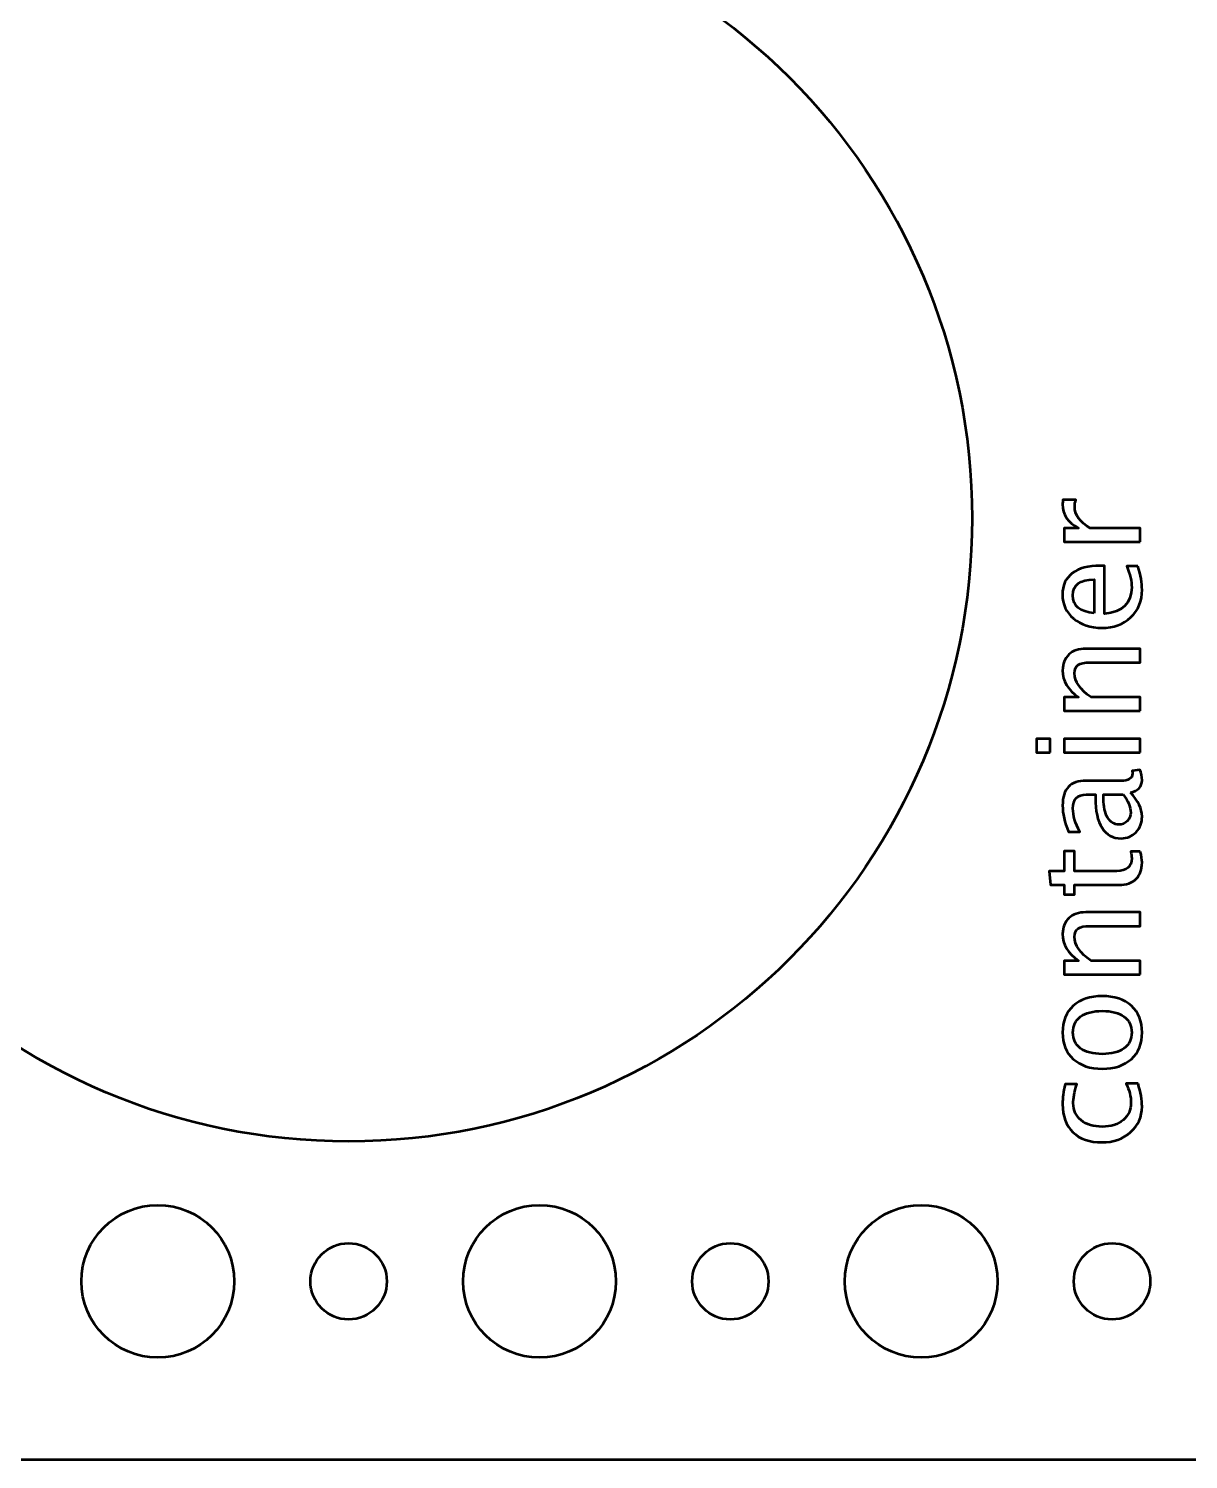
# Model space of a CAD drawing. Header units: centimetres. Extents: x -20.9 to 20.9, y -14.9 to 14.9.
# Drawn here: x -16.26 to -11.7, y -14.95 to -9.32 of the extents above; entities that cross this region are included whole.
import ezdxf

# ---------------------------------------------------------------- set-up
doc = ezdxf.new("R2010")
doc.units = ezdxf.units.CM
doc.header["$MEASUREMENT"] = 0
doc.layers.add('Layer 1', color=7, linetype='Continuous')

msp = doc.modelspace()

# ---------------------------------------------------------------- linework, layer by layer
at = {"layer": 'Layer 1', "lineweight": 53}
for centre, major_axis in [((-15, -11.25), (0, 2.45)), ((-15.74999, -14.25001), (0, 0.30001)), ((-14.24999, -14.25001), (0, 0.30001)), ((-12.74999, -14.25001), (0, 0.30001)), ((-15, -14.25), (0, 0.15)), ((-13.5, -14.25), (0, 0.15)), ((-12, -14.25), (0, 0.15))]:
    msp.add_ellipse(centre, major_axis=major_axis, ratio=1, dxfattribs=at)
msp.add_open_spline([(-20.95, -14.45), (-20.95, -14.45), (-20.95, 14.45), (-20.95, 14.45), (-20.95, 14.45), (-20.95, 14.72614), (-20.72614, 14.95), (-20.45, 14.95), (-20.45, 14.95), (-20.45, 14.95), (-0.55, 14.95), (-0.55, 14.95), (-0.55, 14.95), (-0.27386, 14.95), (-0.05, 14.72614), (-0.05, 14.45), (-0.05, 14.45), (-0.05, 14.45), (-0.05, -14.45), (-0.05, -14.45), (-0.05, -14.45), (-0.05, -14.72614), (-0.27386, -14.95), (-0.55, -14.95), (-0.55, -14.95), (-0.55, -14.95), (-20.45, -14.95), (-20.45, -14.95), (-20.45, -14.95), (-20.72614, -14.95), (-20.95, -14.72614), (-20.95, -14.45)], degree=3, knots=[0, 0, 0, 0, 0.1111111, 0.1111111, 0.1111111, 0.1111111, 0.2222222, 0.2222222, 0.2222222, 0.2222222, 0.3333333, 0.3333333, 0.3333333, 0.3333333, 0.4444444, 0.4444444, 0.4444444, 0.4444444, 0.5555556, 0.5555556, 0.5555556, 0.5555556, 0.6666667, 0.6666667, 0.6666667, 0.6666667, 0.7777778, 0.7777778, 0.7777778, 0.7777778, 1, 1, 1, 1], dxfattribs=at)
at = {"layer": 'Layer 1', "color": 5, "lineweight": 53}
for points, knots in [([(-11.88883, -11.34292), (-11.88883, -11.34292), (-12.18798, -11.34292), (-12.18798, -11.34292), (-12.18798, -11.34292), (-12.18798, -11.34292), (-12.18798, -11.28874), (-12.18798, -11.28874), (-12.18798, -11.28874), (-12.18798, -11.28874), (-12.13145, -11.28874), (-12.13145, -11.28874), (-12.13145, -11.28874), (-12.17331, -11.26719), (-12.19419, -11.23596), (-12.19419, -11.19495), (-12.19419, -11.19495), (-12.19419, -11.1894), (-12.19372, -11.18356), (-12.19278, -11.17754), (-12.19278, -11.17754), (-12.19278, -11.17754), (-12.14208, -11.17754), (-12.14208, -11.17754), (-12.14208, -11.17754), (-12.14518, -11.18695), (-12.14678, -11.19523), (-12.14678, -11.20238), (-12.14678, -11.20238), (-12.14678, -11.23681), (-12.12646, -11.2656), (-12.08573, -11.28874), (-12.08573, -11.28874), (-12.08573, -11.28874), (-11.88883, -11.28874), (-11.88883, -11.28874), (-11.88883, -11.28874), (-11.88883, -11.28874), (-11.88883, -11.34292), (-11.88883, -11.34292)], [0, 0, 0, 0, 0.0909091, 0.0909091, 0.0909091, 0.0909091, 0.1818182, 0.1818182, 0.1818182, 0.1818182, 0.2727273, 0.2727273, 0.2727273, 0.2727273, 0.3636364, 0.3636364, 0.3636364, 0.3636364, 0.4545455, 0.4545455, 0.4545455, 0.4545455, 0.5454545, 0.5454545, 0.5454545, 0.5454545, 0.6363636, 0.6363636, 0.6363636, 0.6363636, 0.7272727, 0.7272727, 0.7272727, 0.7272727, 0.8181818, 0.8181818, 0.8181818, 0.8181818, 1, 1, 1, 1]), ([(-11.89843, -11.43785), (-11.88751, -11.47425), (-11.88206, -11.50539), (-11.88206, -11.53136), (-11.88206, -11.53136), (-11.88206, -11.57566), (-11.89673, -11.61169), (-11.92599, -11.63945), (-11.92599, -11.63945), (-11.95525, -11.6672), (-11.99316, -11.68112), (-12.03982, -11.68112), (-12.03982, -11.68112), (-12.08507, -11.68112), (-12.12223, -11.66889), (-12.15129, -11.64434), (-12.15129, -11.64434), (-12.18027, -11.61978), (-12.19476, -11.58836), (-12.19476, -11.55008), (-12.19476, -11.55008), (-12.19476, -11.51386), (-12.18187, -11.48582), (-12.15609, -11.46607), (-12.15609, -11.46607), (-12.13032, -11.44631), (-12.09382, -11.43644), (-12.0465, -11.43644), (-12.0465, -11.43644), (-12.0465, -11.43644), (-12.02994, -11.43672), (-12.02994, -11.43672), (-12.02994, -11.43672), (-12.02994, -11.43672), (-12.02994, -11.62581), (-12.02994, -11.62581), (-12.02994, -11.62581), (-11.95844, -11.6179), (-11.9227, -11.583), (-11.9227, -11.5212), (-11.9227, -11.5212), (-11.9227, -11.49852), (-11.92909, -11.47077), (-11.94189, -11.43785), (-11.94189, -11.43785), (-11.94189, -11.43785), (-11.89843, -11.43785), (-11.89843, -11.43785)], [0, 0, 0, 0, 0.0769231, 0.0769231, 0.0769231, 0.0769231, 0.1538462, 0.1538462, 0.1538462, 0.1538462, 0.2307692, 0.2307692, 0.2307692, 0.2307692, 0.3076923, 0.3076923, 0.3076923, 0.3076923, 0.3846154, 0.3846154, 0.3846154, 0.3846154, 0.4615385, 0.4615385, 0.4615385, 0.4615385, 0.5384615, 0.5384615, 0.5384615, 0.5384615, 0.6153846, 0.6153846, 0.6153846, 0.6153846, 0.6923077, 0.6923077, 0.6923077, 0.6923077, 0.7692308, 0.7692308, 0.7692308, 0.7692308, 0.8461538, 0.8461538, 0.8461538, 0.8461538, 1, 1, 1, 1]), ([(-12.07058, -11.62298), (-12.07058, -11.62298), (-12.07058, -11.4909), (-12.07058, -11.4909), (-12.07058, -11.4909), (-12.12627, -11.4909), (-12.15412, -11.51169), (-12.15412, -11.55318), (-12.15412, -11.55318), (-12.15412, -11.59495), (-12.12627, -11.61819), (-12.07058, -11.62298)], [0, 0, 0, 0, 0.25, 0.25, 0.25, 0.25, 0.5, 0.5, 0.5, 0.5, 1, 1, 1, 1]), ([(-11.88883, -12.00774), (-11.88883, -12.00774), (-12.18798, -12.00774), (-12.18798, -12.00774), (-12.18798, -12.00774), (-12.18798, -12.00774), (-12.18798, -11.95356), (-12.18798, -11.95356), (-12.18798, -11.95356), (-12.18798, -11.95356), (-12.13145, -11.95356), (-12.13145, -11.95356), (-12.13145, -11.95356), (-12.17331, -11.92487), (-12.19419, -11.88968), (-12.19419, -11.8481), (-12.19419, -11.8481), (-12.19419, -11.82195), (-12.18601, -11.80116), (-12.16954, -11.78582), (-12.16954, -11.78582), (-12.15318, -11.77049), (-12.13107, -11.76278), (-12.10341, -11.76278), (-12.10341, -11.76278), (-12.10341, -11.76278), (-11.88883, -11.76278), (-11.88883, -11.76278), (-11.88883, -11.76278), (-11.88883, -11.76278), (-11.88883, -11.81696), (-11.88883, -11.81696), (-11.88883, -11.81696), (-11.88883, -11.81696), (-12.08573, -11.81696), (-12.08573, -11.81696), (-12.08573, -11.81696), (-12.10793, -11.81696), (-12.12373, -11.82026), (-12.13314, -11.82675), (-12.13314, -11.82675), (-12.14264, -11.83333), (-12.14734, -11.84415), (-12.14734, -11.8593), (-12.14734, -11.8593), (-12.14734, -11.8926), (-12.12561, -11.92402), (-12.08215, -11.95356), (-12.08215, -11.95356), (-12.08215, -11.95356), (-11.88883, -11.95356), (-11.88883, -11.95356), (-11.88883, -11.95356), (-11.88883, -11.95356), (-11.88883, -12.00774), (-11.88883, -12.00774)], [0, 0, 0, 0, 0.0666667, 0.0666667, 0.0666667, 0.0666667, 0.1333333, 0.1333333, 0.1333333, 0.1333333, 0.2, 0.2, 0.2, 0.2, 0.2666667, 0.2666667, 0.2666667, 0.2666667, 0.3333333, 0.3333333, 0.3333333, 0.3333333, 0.4, 0.4, 0.4, 0.4, 0.4666667, 0.4666667, 0.4666667, 0.4666667, 0.5333333, 0.5333333, 0.5333333, 0.5333333, 0.6, 0.6, 0.6, 0.6, 0.6666667, 0.6666667, 0.6666667, 0.6666667, 0.7333333, 0.7333333, 0.7333333, 0.7333333, 0.8, 0.8, 0.8, 0.8, 0.8666667, 0.8666667, 0.8666667, 0.8666667, 1, 1, 1, 1]), ([(-12.24273, -12.17086), (-12.24273, -12.17086), (-12.29692, -12.17086), (-12.29692, -12.17086), (-12.29692, -12.17086), (-12.29692, -12.17086), (-12.29692, -12.11668), (-12.29692, -12.11668), (-12.29692, -12.11668), (-12.29692, -12.11668), (-12.24273, -12.11668), (-12.24273, -12.11668), (-12.24273, -12.11668), (-12.24273, -12.11668), (-12.24273, -12.17086), (-12.24273, -12.17086)], [0, 0, 0, 0, 0.2, 0.2, 0.2, 0.2, 0.4, 0.4, 0.4, 0.4, 0.6, 0.6, 0.6, 0.6, 1, 1, 1, 1]), ([(-11.88883, -12.17086), (-11.88883, -12.17086), (-12.18798, -12.17086), (-12.18798, -12.17086), (-12.18798, -12.17086), (-12.18798, -12.17086), (-12.18798, -12.11668), (-12.18798, -12.11668), (-12.18798, -12.11668), (-12.18798, -12.11668), (-11.88883, -12.11668), (-11.88883, -12.11668), (-11.88883, -12.11668), (-11.88883, -12.11668), (-11.88883, -12.17086), (-11.88883, -12.17086)], [0, 0, 0, 0, 0.2, 0.2, 0.2, 0.2, 0.4, 0.4, 0.4, 0.4, 0.6, 0.6, 0.6, 0.6, 1, 1, 1, 1]), ([(-11.92693, -12.32834), (-11.89701, -12.36089), (-11.88206, -12.39221), (-11.88206, -12.42232), (-11.88206, -12.42232), (-11.88206, -12.44706), (-11.88977, -12.46766), (-11.90529, -12.48393), (-11.90529, -12.48393), (-11.92081, -12.5003), (-11.94038, -12.50849), (-11.96399, -12.50849), (-11.96399, -12.50849), (-11.99664, -12.50849), (-12.02176, -12.49475), (-12.03925, -12.46728), (-12.03925, -12.46728), (-12.05675, -12.43981), (-12.0655, -12.4004), (-12.0655, -12.34903), (-12.0655, -12.34903), (-12.0655, -12.34903), (-12.0655, -12.33633), (-12.0655, -12.33633), (-12.0655, -12.33633), (-12.0655, -12.33633), (-12.10153, -12.33633), (-12.10153, -12.33633), (-12.10153, -12.33633), (-12.13624, -12.33633), (-12.15355, -12.3544), (-12.15355, -12.39061), (-12.15355, -12.39061), (-12.15355, -12.41865), (-12.14471, -12.44932), (-12.12702, -12.48252), (-12.12702, -12.48252), (-12.12702, -12.48252), (-12.17161, -12.48252), (-12.17161, -12.48252), (-12.17161, -12.48252), (-12.18667, -12.44602), (-12.19419, -12.41159), (-12.19419, -12.37933), (-12.19419, -12.37933), (-12.19419, -12.34612), (-12.18667, -12.32156), (-12.17152, -12.30585), (-12.17152, -12.30585), (-12.15637, -12.29005), (-12.13304, -12.28215), (-12.10153, -12.28215), (-12.10153, -12.28215), (-12.10153, -12.28215), (-11.96635, -12.28215), (-11.96635, -12.28215), (-11.96635, -12.28215), (-11.9354, -12.28215), (-11.91987, -12.27265), (-11.91987, -12.25355), (-11.91987, -12.25355), (-11.91987, -12.2512), (-11.92025, -12.24772), (-11.921, -12.24311), (-11.921, -12.24311), (-11.921, -12.24311), (-11.8909, -12.23925), (-11.8909, -12.23925), (-11.8909, -12.23925), (-11.88497, -12.25157), (-11.88206, -12.26512), (-11.88206, -12.27998), (-11.88206, -12.27998), (-11.88206, -12.30529), (-11.89701, -12.32138), (-11.92693, -12.32834)], [0, 0, 0, 0, 0.05, 0.05, 0.05, 0.05, 0.1, 0.1, 0.1, 0.1, 0.15, 0.15, 0.15, 0.15, 0.2, 0.2, 0.2, 0.2, 0.25, 0.25, 0.25, 0.25, 0.3, 0.3, 0.3, 0.3, 0.35, 0.35, 0.35, 0.35, 0.4, 0.4, 0.4, 0.4, 0.45, 0.45, 0.45, 0.45, 0.5, 0.5, 0.5, 0.5, 0.55, 0.55, 0.55, 0.55, 0.6, 0.6, 0.6, 0.6, 0.65, 0.65, 0.65, 0.65, 0.7, 0.7, 0.7, 0.7, 0.75, 0.75, 0.75, 0.75, 0.8, 0.8, 0.8, 0.8, 0.85, 0.85, 0.85, 0.85, 0.9, 0.9, 0.9, 0.9, 1, 1, 1, 1]), ([(-11.95647, -12.33633), (-11.95647, -12.33633), (-12.03333, -12.33633), (-12.03333, -12.33633), (-12.03333, -12.33633), (-12.03333, -12.33633), (-12.03389, -12.35374), (-12.03389, -12.35374), (-12.03389, -12.35374), (-12.03389, -12.38384), (-12.02834, -12.40811), (-12.01724, -12.42664), (-12.01724, -12.42664), (-12.00605, -12.44508), (-11.99128, -12.4543), (-11.97284, -12.4543), (-11.97284, -12.4543), (-11.95995, -12.4543), (-11.94904, -12.44969), (-11.9401, -12.44057), (-11.9401, -12.44057), (-11.93116, -12.43135), (-11.92665, -12.42015), (-11.92665, -12.40689), (-11.92665, -12.40689), (-11.92665, -12.38431), (-11.93662, -12.36079), (-11.95647, -12.33633)], [0, 0, 0, 0, 0.125, 0.125, 0.125, 0.125, 0.25, 0.25, 0.25, 0.25, 0.375, 0.375, 0.375, 0.375, 0.5, 0.5, 0.5, 0.5, 0.625, 0.625, 0.625, 0.625, 0.75, 0.75, 0.75, 0.75, 1, 1, 1, 1]), ([(-11.88892, -12.55985), (-11.88431, -12.5766), (-11.88206, -12.59118), (-11.88206, -12.6035), (-11.88206, -12.6035), (-11.88206, -12.63116), (-11.88996, -12.6527), (-11.90576, -12.66813), (-11.90576, -12.66813), (-11.92157, -12.68365), (-11.94349, -12.69137), (-11.97161, -12.69137), (-11.97161, -12.69137), (-11.97161, -12.69137), (-12.14734, -12.69137), (-12.14734, -12.69137), (-12.14734, -12.69137), (-12.14734, -12.69137), (-12.14734, -12.72881), (-12.14734, -12.72881), (-12.14734, -12.72881), (-12.14734, -12.72881), (-12.18798, -12.72881), (-12.18798, -12.72881), (-12.18798, -12.72881), (-12.18798, -12.72881), (-12.18798, -12.69137), (-12.18798, -12.69137), (-12.18798, -12.69137), (-12.18798, -12.69137), (-12.24208, -12.69137), (-12.24208, -12.69137), (-12.24208, -12.69137), (-12.24208, -12.69137), (-12.24725, -12.63718), (-12.24725, -12.63718), (-12.24725, -12.63718), (-12.24725, -12.63718), (-12.18798, -12.63718), (-12.18798, -12.63718), (-12.18798, -12.63718), (-12.18798, -12.63718), (-12.18798, -12.55872), (-12.18798, -12.55872), (-12.18798, -12.55872), (-12.18798, -12.55872), (-12.14734, -12.55872), (-12.14734, -12.55872), (-12.14734, -12.55872), (-12.14734, -12.55872), (-12.14734, -12.63718), (-12.14734, -12.63718), (-12.14734, -12.63718), (-12.14734, -12.63718), (-11.9814, -12.63718), (-11.9814, -12.63718), (-11.9814, -12.63718), (-11.94226, -12.63718), (-11.9227, -12.62015), (-11.9227, -12.58619), (-11.9227, -12.58619), (-11.9227, -12.57895), (-11.92392, -12.5702), (-11.92627, -12.55985), (-11.92627, -12.55985), (-11.92627, -12.55985), (-11.88892, -12.55985), (-11.88892, -12.55985)], [0, 0, 0, 0, 0.0555556, 0.0555556, 0.0555556, 0.0555556, 0.1111111, 0.1111111, 0.1111111, 0.1111111, 0.1666667, 0.1666667, 0.1666667, 0.1666667, 0.2222222, 0.2222222, 0.2222222, 0.2222222, 0.2777778, 0.2777778, 0.2777778, 0.2777778, 0.3333333, 0.3333333, 0.3333333, 0.3333333, 0.3888889, 0.3888889, 0.3888889, 0.3888889, 0.4444444, 0.4444444, 0.4444444, 0.4444444, 0.5, 0.5, 0.5, 0.5, 0.5555556, 0.5555556, 0.5555556, 0.5555556, 0.6111111, 0.6111111, 0.6111111, 0.6111111, 0.6666667, 0.6666667, 0.6666667, 0.6666667, 0.7222222, 0.7222222, 0.7222222, 0.7222222, 0.7777778, 0.7777778, 0.7777778, 0.7777778, 0.8333333, 0.8333333, 0.8333333, 0.8333333, 0.8888889, 0.8888889, 0.8888889, 0.8888889, 1, 1, 1, 1]), ([(-11.88883, -13.04395), (-11.88883, -13.04395), (-12.18798, -13.04395), (-12.18798, -13.04395), (-12.18798, -13.04395), (-12.18798, -13.04395), (-12.18798, -12.98977), (-12.18798, -12.98977), (-12.18798, -12.98977), (-12.18798, -12.98977), (-12.13145, -12.98977), (-12.13145, -12.98977), (-12.13145, -12.98977), (-12.17331, -12.96108), (-12.19419, -12.92589), (-12.19419, -12.88431), (-12.19419, -12.88431), (-12.19419, -12.85816), (-12.18601, -12.83737), (-12.16954, -12.82203), (-12.16954, -12.82203), (-12.15318, -12.8067), (-12.13107, -12.79899), (-12.10341, -12.79899), (-12.10341, -12.79899), (-12.10341, -12.79899), (-11.88883, -12.79899), (-11.88883, -12.79899), (-11.88883, -12.79899), (-11.88883, -12.79899), (-11.88883, -12.85317), (-11.88883, -12.85317), (-11.88883, -12.85317), (-11.88883, -12.85317), (-12.08573, -12.85317), (-12.08573, -12.85317), (-12.08573, -12.85317), (-12.10793, -12.85317), (-12.12373, -12.85647), (-12.13314, -12.86296), (-12.13314, -12.86296), (-12.14264, -12.86954), (-12.14734, -12.88036), (-12.14734, -12.89551), (-12.14734, -12.89551), (-12.14734, -12.92881), (-12.12561, -12.96023), (-12.08215, -12.98977), (-12.08215, -12.98977), (-12.08215, -12.98977), (-11.88883, -12.98977), (-11.88883, -12.98977), (-11.88883, -12.98977), (-11.88883, -12.98977), (-11.88883, -13.04395), (-11.88883, -13.04395)], [0, 0, 0, 0, 0.0666667, 0.0666667, 0.0666667, 0.0666667, 0.1333333, 0.1333333, 0.1333333, 0.1333333, 0.2, 0.2, 0.2, 0.2, 0.2666667, 0.2666667, 0.2666667, 0.2666667, 0.3333333, 0.3333333, 0.3333333, 0.3333333, 0.4, 0.4, 0.4, 0.4, 0.4666667, 0.4666667, 0.4666667, 0.4666667, 0.5333333, 0.5333333, 0.5333333, 0.5333333, 0.6, 0.6, 0.6, 0.6, 0.6666667, 0.6666667, 0.6666667, 0.6666667, 0.7333333, 0.7333333, 0.7333333, 0.7333333, 0.8, 0.8, 0.8, 0.8, 0.8666667, 0.8666667, 0.8666667, 0.8666667, 1, 1, 1, 1]), ([(-11.88206, -13.27161), (-11.88206, -13.31554), (-11.89607, -13.35035), (-11.92411, -13.37593), (-11.92411, -13.37593), (-11.95214, -13.40162), (-11.99024, -13.41441), (-12.03831, -13.41441), (-12.03831, -13.41441), (-12.08629, -13.41441), (-12.1243, -13.40162), (-12.15224, -13.37593), (-12.15224, -13.37593), (-12.18018, -13.35035), (-12.19419, -13.31554), (-12.19419, -13.27161), (-12.19419, -13.27161), (-12.19419, -13.22767), (-12.18018, -13.19287), (-12.15224, -13.16728), (-12.15224, -13.16728), (-12.1243, -13.1416), (-12.08629, -13.1288), (-12.03831, -13.1288), (-12.03831, -13.1288), (-11.99024, -13.1288), (-11.95214, -13.1416), (-11.92411, -13.16728), (-11.92411, -13.16728), (-11.89607, -13.19287), (-11.88206, -13.22767), (-11.88206, -13.27161)], [0, 0, 0, 0, 0.1111111, 0.1111111, 0.1111111, 0.1111111, 0.2222222, 0.2222222, 0.2222222, 0.2222222, 0.3333333, 0.3333333, 0.3333333, 0.3333333, 0.4444444, 0.4444444, 0.4444444, 0.4444444, 0.5555556, 0.5555556, 0.5555556, 0.5555556, 0.6666667, 0.6666667, 0.6666667, 0.6666667, 0.7777778, 0.7777778, 0.7777778, 0.7777778, 1, 1, 1, 1]), ([(-11.9227, -13.2717), (-11.9227, -13.24489), (-11.93276, -13.22401), (-11.95299, -13.20914), (-11.95299, -13.20914), (-11.97312, -13.19437), (-12.00162, -13.18694), (-12.03831, -13.18694), (-12.03831, -13.18694), (-12.07491, -13.18694), (-12.10332, -13.19437), (-12.12345, -13.20914), (-12.12345, -13.20914), (-12.14349, -13.22401), (-12.15355, -13.24489), (-12.15355, -13.2717), (-12.15355, -13.2717), (-12.15355, -13.29861), (-12.14349, -13.31949), (-12.12345, -13.33417), (-12.12345, -13.33417), (-12.10332, -13.34894), (-12.07491, -13.35627), (-12.03831, -13.35627), (-12.03831, -13.35627), (-12.00162, -13.35627), (-11.97312, -13.34894), (-11.95299, -13.33417), (-11.95299, -13.33417), (-11.93276, -13.31949), (-11.9227, -13.29861), (-11.9227, -13.2717)], [0, 0, 0, 0, 0.1111111, 0.1111111, 0.1111111, 0.1111111, 0.2222222, 0.2222222, 0.2222222, 0.2222222, 0.3333333, 0.3333333, 0.3333333, 0.3333333, 0.4444444, 0.4444444, 0.4444444, 0.4444444, 0.5555556, 0.5555556, 0.5555556, 0.5555556, 0.6666667, 0.6666667, 0.6666667, 0.6666667, 0.7777778, 0.7777778, 0.7777778, 0.7777778, 1, 1, 1, 1]), ([(-11.89786, -13.47208), (-11.88732, -13.50717), (-11.88206, -13.53746), (-11.88206, -13.56295), (-11.88206, -13.56295), (-11.88206, -13.60341), (-11.89701, -13.6369), (-11.92684, -13.66352), (-11.92684, -13.66352), (-11.95675, -13.69014), (-11.99447, -13.7035), (-12.03991, -13.7035), (-12.03991, -13.7035), (-12.08845, -13.7035), (-12.12637, -13.69033), (-12.15346, -13.66399), (-12.15346, -13.66399), (-12.18065, -13.63765), (-12.19419, -13.60087), (-12.19419, -13.55364), (-12.19419, -13.55364), (-12.19419, -13.53041), (-12.19099, -13.50425), (-12.1846, -13.47547), (-12.1846, -13.47547), (-12.1846, -13.47547), (-12.13888, -13.47547), (-12.13888, -13.47547), (-12.13888, -13.47547), (-12.14791, -13.50604), (-12.15242, -13.53097), (-12.15242, -13.55016), (-12.15242, -13.55016), (-12.15242, -13.57801), (-12.14198, -13.6003), (-12.12119, -13.61695), (-12.12119, -13.61695), (-12.1004, -13.6336), (-12.07265, -13.64198), (-12.03803, -13.64198), (-12.03803, -13.64198), (-12.00445, -13.64198), (-11.97735, -13.63332), (-11.95656, -13.61611), (-11.95656, -13.61611), (-11.93587, -13.59889), (-11.92552, -13.57641), (-11.92552, -13.54847), (-11.92552, -13.54847), (-11.92552, -13.52373), (-11.93192, -13.49833), (-11.94471, -13.47208), (-11.94471, -13.47208), (-11.94471, -13.47208), (-11.89786, -13.47208), (-11.89786, -13.47208)], [0, 0, 0, 0, 0.0666667, 0.0666667, 0.0666667, 0.0666667, 0.1333333, 0.1333333, 0.1333333, 0.1333333, 0.2, 0.2, 0.2, 0.2, 0.2666667, 0.2666667, 0.2666667, 0.2666667, 0.3333333, 0.3333333, 0.3333333, 0.3333333, 0.4, 0.4, 0.4, 0.4, 0.4666667, 0.4666667, 0.4666667, 0.4666667, 0.5333333, 0.5333333, 0.5333333, 0.5333333, 0.6, 0.6, 0.6, 0.6, 0.6666667, 0.6666667, 0.6666667, 0.6666667, 0.7333333, 0.7333333, 0.7333333, 0.7333333, 0.8, 0.8, 0.8, 0.8, 0.8666667, 0.8666667, 0.8666667, 0.8666667, 1, 1, 1, 1])]:
    msp.add_open_spline(points, degree=3, knots=knots, dxfattribs=at)

doc.saveas('drawing.dxf')
